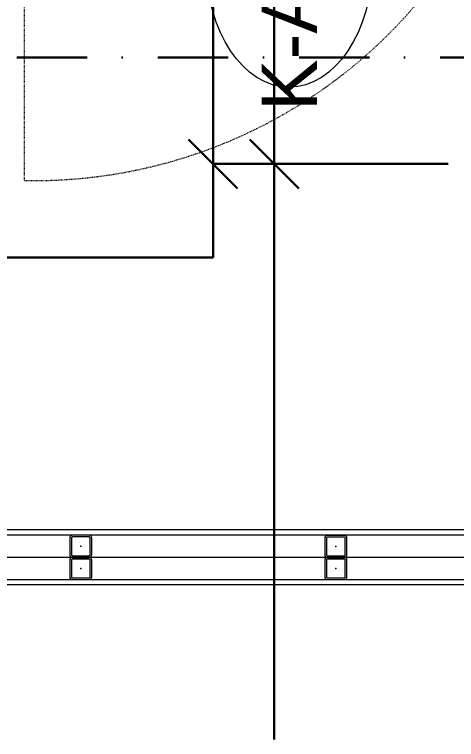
# Model space of a CAD drawing. Extents: x -3709 to 34975, y -230 to 8245.
# Drawn here: x 3331.3 to 3411.1, y 3084.6 to 3215.6 of the extents above; entities that cross this region are included whole.
import ezdxf
from ezdxf.enums import TextEntityAlignment as Align

# ---------------------------------------------------------------- set-up
doc = ezdxf.new("R2010")
doc.units = 0
doc.linetypes.add('DASHDOT', pattern=[25.4, 12.7, -6.35, 0, -6.35])
doc.linetypes.add('DOT2', pattern=[0.125, 0, -0.125])
doc.layers.get('0').update_dxf_attribs({"color": 9, "lineweight": 9})
for name, color, linetype, lineweight in [('06D', 9, 'Continuous', 9), ('10', 9, 'Continuous', 9), ('11', 9, 'Continuous', 9), ('20', 9, 'DOT2', 9), ('22', 8, 'Continuous', 9), ('33', 9, 'BATTING', 9), ('E-KABLO', 7, 'Continuous', 30), ('E-YAZI', 7, 'Continuous', 30)]:
    doc.layers.add(name, color=color, linetype=linetype, lineweight=lineweight)
doc.styles.add('Arial', font='arial.ttf', dxfattribs={"height": 2.5})
doc.linetypes.add('BATTING', pattern='A,0.0001,-0.1,[134,ltypeshp.shx,S=0.1,R=0,X=-0.1,Y=0],-0.2,[134,ltypeshp.shx,S=0.1,R=180,X=0.1,Y=0],-0.1', length=0.4001)

# ---------------------------------------------------------------- blocks, each defined once
blk = doc.blocks.new('0_doorno')
blk.add_lwpolyline([(4.5, 0), (12.5, 0)])
blk.add_ellipse((0, 0), major_axis=(-4.5, 0), ratio=0.666667)
at = {"style": 'Arial'}
blk.add_attdef('YUKSEKLIK', text='', height=2, dxfattribs=at).set_placement((5, 5.9), align=Align.TOP_LEFT)
blk.add_attdef('KAPINO', text='', height=1.4, dxfattribs=at).set_placement((-0.019, -0.035), align=Align.MIDDLE)
blk.add_attdef('GENISLIK', text='', height=2, dxfattribs=at).set_placement((5, -1.895), align=Align.BOTTOM_LEFT)
blk = doc.blocks.new('Prf-40x40')
for points in [[(1.5, -2), (-1.5, -2, -0.414214), (-2, -1.5), (-2, 1.5, -0.414214), (-1.5, 2), (1.5, 2, -0.414214), (2, 1.5), (2, -1.5, -0.414214)], [(1.5, -1.7), (-1.5, -1.7, -0.414214), (-1.7, -1.5), (-1.7, 1.5, -0.414214), (-1.5, 1.7), (1.5, 1.7, -0.414214), (1.7, 1.5), (1.7, -1.5, -0.414214)]]:
    blk.add_lwpolyline(points, format="xyb", close=True)
blk.add_point((0, 0))
blk = doc.blocks.new('p-krt-100lukahsapkapi')
at = {"layer": '20'}
blk.add_lwpolyline([(10.35, -4.2), (101.95, -4.2)], dxfattribs=at)
blk.add_arc((11.32, -5.96), 90.64, 269.4791, 1.113, dxfattribs=at)

msp = doc.modelspace()

# ---------------------------------------------------------------- linework, layer by layer
at = {"layer": '06D'}
msp.add_lwpolyline([(2880.84, 3117.5), (3447.84, 3117.5)], dxfattribs=at)
at = {"layer": '11'}
for points in [[(2880.84, 3121.5), (2880.84, 3122.5), (3452.84, 3122.5), (3452.84, 3121.5)], [(2880.84, 3112.5), (2880.84, 3113.5), (3452.84, 3113.5), (3452.84, 3112.5)]]:
    msp.add_lwpolyline(points, close=True, dxfattribs=at)
at = {"layer": '33', "ltscale": 0.3}
msp.add_lwpolyline([(2880.94, 3117.5), (3447.84, 3117.5)], dxfattribs=at)
at = {"layer": 'E-KABLO', "color": 5, "linetype": 'Continuous'}
for p, q in [((3378.24, 3084.56), (3378.24, 3293.38)), ((3367.18, 3284.89), (3367.18, 3171.68)), ((2984.05, 3171.68), (3367.18, 3171.68))]:
    msp.add_line(p, q, dxfattribs=at)
at = {"layer": 'E-KABLO', "color": 6, "linetype": 'DASHDOT'}
msp.add_line((3255.21, 3207.85), (3464.44, 3207.85), dxfattribs=at)
at = {"layer": 'E-YAZI', "color": 3}
for p, q in [((3362.76, 3193.03), (3371.6, 3184.19)), ((3373.83, 3193.03), (3382.66, 3184.19)), ((3409.65, 3188.61), (3367.18, 3188.61))]:
    msp.add_line(p, q, dxfattribs=at)

# ---------------------------------------------------------------- block references
at = {"layer": '10', "xscale": -1, "rotation": 90}
msp.add_blockref('p-krt-100lukahsapkapi', (3328.84, 3287.5), dxfattribs=at)
at = {"layer": '10', "xscale": -1}
for p in [(3343.28, 3119.48), (3389.35, 3119.46), (3343.28, 3115.48), (3389.35, 3115.46)]:
    msp.add_blockref('Prf-40x40', p, dxfattribs=at)
at = {"layer": '22'}
ref = msp.add_blockref('0_doorno', (3380.93, 3224.98), dxfattribs=dict(at, xscale=5, yscale=5, zscale=5, rotation=90))
ref.add_attrib('KAPINO', 'K-AH-02', dxfattribs={"layer": '0', "height": 10, "rotation": 90, "style": 'Arial'}).set_placement((3380.93, 3224.98), align=Align.MIDDLE)
ref.add_attrib('GENISLIK', '100', dxfattribs={"layer": '0', "height": 10, "rotation": 90, "style": 'Arial'}).set_placement((3380.93, 3248.63), align=Align.BOTTOM_LEFT)
ref.add_attrib('YUKSEKLIK', '220', dxfattribs={"layer": '0', "height": 10, "rotation": 90, "style": 'Arial'}).set_placement((3383.43, 3249.74), align=Align.TOP_LEFT)

doc.saveas('drawing.dxf')
